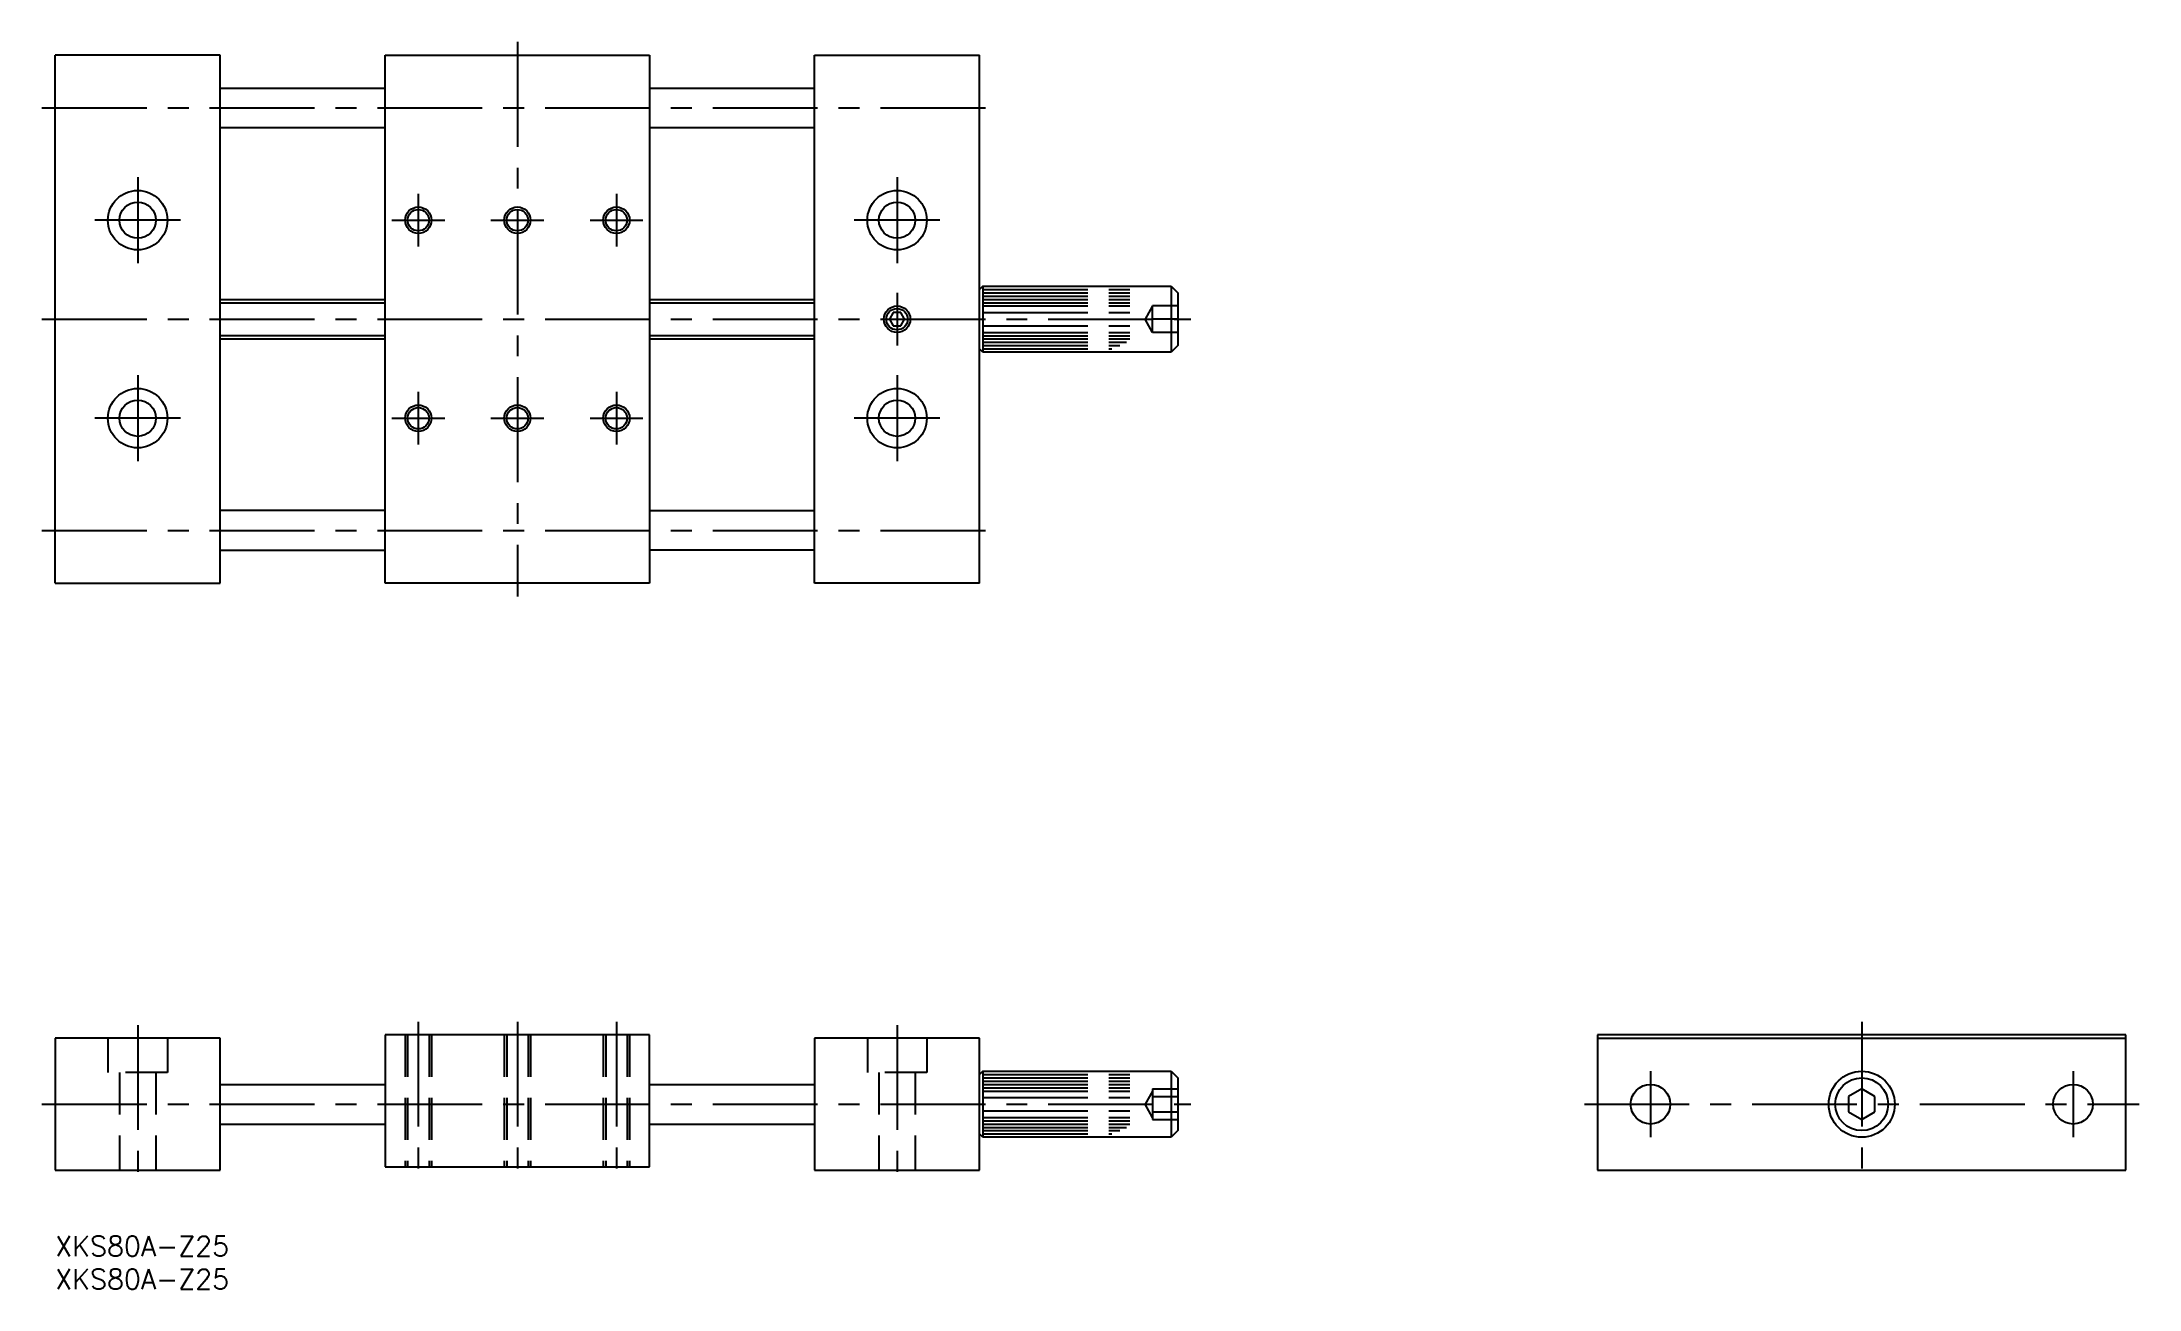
# Model space of a CAD drawing. Extents: x -2 to 316, y -8 to 181.
import ezdxf

# ---------------------------------------------------------------- set-up
doc = ezdxf.new("R2010")
doc.units = 0
doc.header["$LTSCALE"] = 0.5
for name, pattern in [('CENTER', [50.8, 31.75, -6.35, 6.35, -6.35]), ('DASHED', [19.05, 12.7, -6.35]), ('PHANTOM', [63.5, 31.75, -6.35, 6.35, -6.35, 6.35, -6.35])]:
    doc.linetypes.add(name, pattern=pattern)
doc.layers.get('0').update_dxf_attribs({"linetype": 'CONTINUOUS'})
for name, color, linetype in [('MSM_CENTER', 1, 'CENTER'), ('MSM_CONTINUOUS', 7, 'CONTINUOUS'), ('MSM_DASHED', 4, 'DASHED'), ('MSM_IMAGINARY', 6, 'PHANTOM'), ('MSM_NARROW', 5, 'CONTINUOUS'), ('MSM_PART_NUMBER', 7, 'CONTINUOUS')]:
    doc.layers.add(name, color=color, linetype=linetype)
doc.styles.get("Standard").update_dxf_attribs({"font": 'txt.shx', "height": 3, "bigfont": 'bigfont.shx'})

# ---------------------------------------------------------------- blocks, each defined once
blk = doc.blocks.new('*U3')
at = {"layer": 'MSM_PART_NUMBER'}
blk.add_text('XKS80A-Z25', height=3, dxfattribs=at).set_placement((0, -3))
blk = doc.blocks.new('*U4')
at = {"layer": 'MSM_PART_NUMBER'}
blk.add_text('XKS80A-Z25', height=3, dxfattribs=at).set_placement((0, -8))

msp = doc.modelspace()

# ---------------------------------------------------------------- linework, layer by layer
msp.add_line((233.59, 30), (313.59, 30))
at = {"layer": 'MSM_CENTER'}
for p, q in [((70, 180.93), (70, 96.93)), ((-2, 170.93), (142, 170.93)), ((12.5, 160.43), (12.5, 147.43)), ((127.5, 160.43), (127.5, 147.43)), ((55, 157.93), (55, 149.93)), ((85, 157.93), (85, 149.93)), ((19, 153.93), (6, 153.93)), ((51, 153.93), (59, 153.93)), ((66, 153.93), (74, 153.93)), ((81, 153.93), (89, 153.93)), ((134, 153.93), (121, 153.93)), ((127.5, 142.93), (127.5, 134.93)), ((-2, 138.93), (172, 138.93)), ((12.5, 130.43), (12.5, 117.43)), ((127.5, 130.43), (127.5, 117.43)), ((55, 127.93), (55, 119.93)), ((85, 127.93), (85, 119.93)), ((19, 123.93), (6, 123.93)), ((51, 123.93), (59, 123.93)), ((66, 123.93), (74, 123.93)), ((81, 123.93), (89, 123.93)), ((134, 123.93), (121, 123.93)), ((-2, 106.93), (142, 106.93)), ((12.5, 32), (12.5, 8)), ((55, 32.5), (55, 8.5)), ((70, 32.5), (70, 8.5)), ((85, 32.5), (85, 8.5)), ((127.5, 32), (127.5, 8)), ((273.59, 32.5), (273.59, 8)), ((241.59, 25), (241.59, 15)), ((305.59, 25), (305.59, 15)), ((-2, 20), (172, 20)), ((231.59, 20), (315.59, 20))]:
    msp.add_line(p, q, dxfattribs=at)
at = {"layer": 'MSM_CONTINUOUS'}
for p, q in [((0, 98.93), (0, 178.93)), ((25, 178.93), (0, 178.93)), ((25, 98.93), (25, 178.93)), ((50, 98.93), (50, 178.93)), ((50, 178.93), (90, 178.93)), ((90, 178.93), (90, 98.93)), ((115, 98.93), (115, 178.93)), ((115, 178.93), (140, 178.93)), ((140, 98.93), (140, 178.93)), ((25, 173.93), (50, 173.93)), ((90, 173.93), (115, 173.93)), ((50, 167.93), (25, 167.93)), ((115, 167.93), (90, 167.93)), ((140.5, 143.93), (140, 143.43)), ((140.5, 143.93), (169, 143.93)), ((140.5, 143.93), (140.5, 133.93)), ((169, 143.93), (169, 133.93)), ((169, 143.93), (170, 142.93)), ((170, 142.93), (170, 134.93)), ((25, 141.93), (50, 141.93)), ((90, 141.93), (115, 141.93)), ((126.92, 139.93), (126.35, 138.93)), ((128.08, 139.93), (126.92, 139.93)), ((128.65, 138.93), (128.08, 139.93)), ((126.35, 138.93), (126.92, 137.93)), ((126.92, 137.93), (128.08, 137.93)), ((128.08, 137.93), (128.65, 138.93)), ((25, 135.93), (50, 135.93)), ((90, 135.93), (115, 135.93)), ((140.5, 133.93), (140, 134.43)), ((169, 133.93), (140.5, 133.93)), ((170, 134.93), (169, 133.93)), ((50, 109.93), (25, 109.93)), ((90, 109.93), (115, 109.93)), ((25, 103.93), (50, 103.93)), ((115, 103.93), (90, 103.93)), ((0, 98.93), (25, 98.93)), ((90, 98.93), (50, 98.93)), ((140, 98.93), (115, 98.93)), ((25, 30), (0, 30)), ((0, 30), (0, 10)), ((25, 10), (25, 30)), ((90, 30.5), (50, 30.5)), ((50, 30.5), (50, 10.5)), ((90, 10.5), (90, 30.5)), ((140, 30), (115, 30)), ((115, 30), (115, 10)), ((140, 10), (140, 30)), ((233.59, 30.5), (233.59, 10)), ((313.59, 30.5), (233.59, 30.5)), ((313.59, 10), (313.59, 30.5)), ((25, 23), (50, 23)), ((90, 23), (115, 23)), ((140.5, 25), (140, 24.5)), ((140.5, 25), (169, 25)), ((140.5, 25), (140.5, 15)), ((169, 25), (169, 15)), ((169, 25), (170, 24)), ((170, 24), (170, 16)), ((273.59, 22.31), (271.59, 21.15)), ((275.59, 21.15), (273.59, 22.31)), ((271.59, 21.15), (271.59, 18.85)), ((275.59, 18.85), (275.59, 21.15)), ((25, 17), (50, 17)), ((90, 17), (115, 17)), ((170, 16), (169, 15)), ((271.59, 18.85), (273.59, 17.69)), ((273.59, 17.69), (275.59, 18.85)), ((140.5, 15), (140, 15.5)), ((169, 15), (140.5, 15)), ((0, 10), (25, 10)), ((50, 10.5), (90, 10.5)), ((115, 10), (140, 10)), ((233.59, 10), (313.59, 10))]:
    msp.add_line(p, q, dxfattribs=at)
for centre, radius in [((12.5, 153.93), 4.5), ((12.5, 153.93), 2.75), ((127.5, 153.93), 4.5), ((127.5, 153.93), 2.75), ((55, 153.93), 1.62), ((70, 153.93), 1.62), ((85, 153.93), 1.62), ((127.5, 138.93), 1.62), ((12.5, 123.93), 4.5), ((127.5, 123.93), 4.5), ((12.5, 123.93), 2.75), ((55, 123.93), 1.62), ((70, 123.93), 1.62), ((85, 123.93), 1.62), ((127.5, 123.93), 2.75), ((241.59, 20), 3), ((273.59, 20), 5), ((273.59, 20), 4), ((305.59, 20), 3)]:
    msp.add_circle(centre, radius, dxfattribs=at)
at = {"layer": 'MSM_DASHED'}
for p, q in [((166.2, 140.93), (165.05, 138.93)), ((170, 140.93), (166.2, 140.93)), ((166.2, 136.93), (166.2, 140.93)), ((166.2, 136.93), (165.05, 138.93)), ((170, 138.93), (166.2, 138.93)), ((170, 136.93), (166.2, 136.93)), ((8, 30), (8, 24.8)), ((17, 30), (17, 24.8)), ((53, 30.5), (53, 10.5)), ((53.38, 30.5), (53.38, 10.5)), ((56.62, 30.5), (56.62, 10.5)), ((57, 30.5), (57, 10.5)), ((68, 30.5), (68, 10.5)), ((68.38, 30.5), (68.38, 10.5)), ((71.62, 30.5), (71.62, 10.5)), ((72, 30.5), (72, 10.5)), ((83, 30.5), (83, 10.5)), ((83.38, 30.5), (83.38, 10.5)), ((86.62, 30.5), (86.62, 10.5)), ((87, 30.5), (87, 10.5)), ((123, 30), (123, 24.8)), ((132, 30), (132, 24.8)), ((17, 24.8), (8, 24.8)), ((9.75, 24.8), (9.75, 10)), ((15.25, 24.8), (15.25, 10)), ((132, 24.8), (123, 24.8)), ((124.75, 24.8), (124.75, 10)), ((130.25, 24.8), (130.25, 10)), ((166.2, 22.31), (170, 22.31)), ((166.2, 22.31), (166.2, 17.69)), ((166.2, 22), (165.05, 20)), ((166.2, 18), (165.05, 20)), ((166.2, 21.15), (170, 21.15)), ((166.2, 18.85), (170, 18.85)), ((166.2, 17.69), (170, 17.69))]:
    msp.add_line(p, q, dxfattribs=at)
at = {"layer": 'MSM_IMAGINARY'}
for p, q in [((140.5, 143.43), (164.67, 143.43)), ((140.5, 142.93), (163.64, 142.93)), ((140.5, 142.43), (163.07, 142.43)), ((140.5, 141.93), (163.01, 141.93)), ((140.5, 141.43), (163.17, 141.43)), ((140.5, 140.93), (163.39, 140.93)), ((140.5, 139.93), (163.65, 139.93)), ((140.5, 137.93), (163.67, 137.93)), ((140.5, 136.93), (163.54, 136.93)), ((140.5, 136.43), (163.37, 136.43)), ((140.5, 135.93), (163.02, 135.93)), ((140.5, 135.43), (162.26, 135.43)), ((140.5, 134.93), (161.26, 134.93)), ((140.5, 134.43), (160.02, 134.43)), ((140.5, 24.5), (164.67, 24.5)), ((140.5, 24), (163.64, 24)), ((140.5, 23.5), (163.07, 23.5)), ((140.5, 23), (163.01, 23)), ((140.5, 22.5), (163.17, 22.5)), ((140.5, 22), (163.39, 22)), ((140.5, 21), (163.65, 21)), ((140.5, 19), (163.67, 19)), ((140.5, 18), (163.54, 18)), ((140.5, 17.5), (163.37, 17.5)), ((140.5, 17), (163.02, 17)), ((140.5, 16.5), (162.26, 16.5)), ((140.5, 16), (161.26, 16)), ((140.5, 15.5), (160.02, 15.5))]:
    msp.add_line(p, q, dxfattribs=at)
at = {"layer": 'MSM_NARROW'}
for p, q in [((25, 141.39), (50, 141.39)), ((90, 141.39), (115, 141.39)), ((25, 136.47), (50, 136.47)), ((90, 136.47), (115, 136.47))]:
    msp.add_line(p, q, dxfattribs=at)
for centre in [(55, 153.93), (70, 153.93), (85, 153.93), (127.5, 138.93), (55, 123.93), (70, 123.93), (85, 123.93)]:
    msp.add_circle(centre, 2, dxfattribs=at)

# ---------------------------------------------------------------- block references
at = {"layer": 'MSM_CONTINUOUS'}
for name in ['*U3', '*U4']:
    msp.add_blockref(name, (0, 0), dxfattribs=at)

doc.saveas('drawing.dxf')
